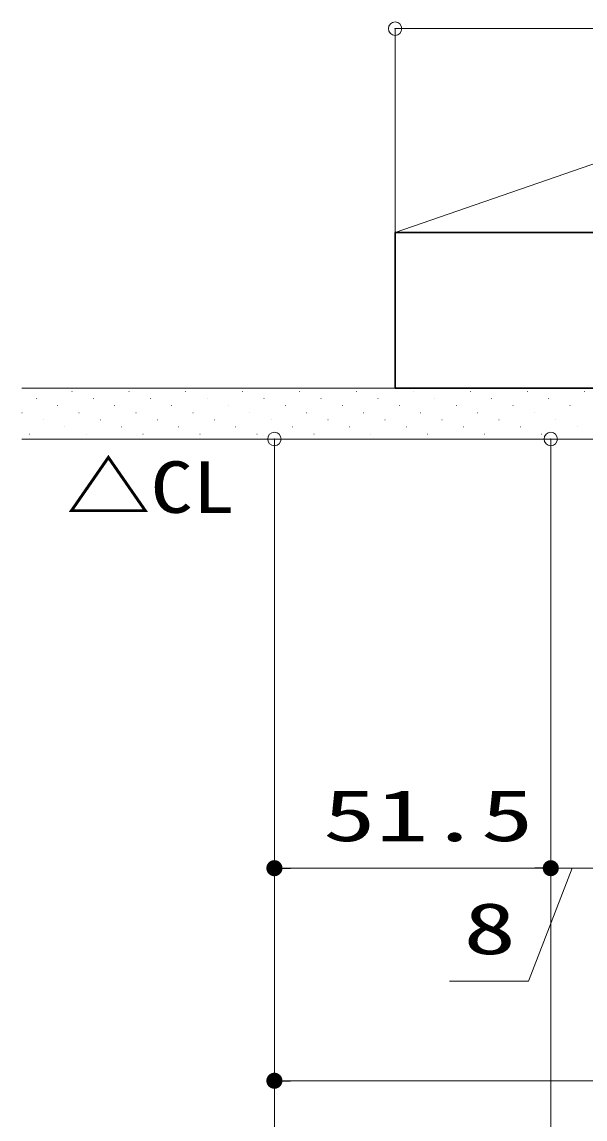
# Model space of a CAD drawing. Units: millimetres, scale not verified. Extents: x -1306 to 1306, y -607 to 607.
# Drawn here: x -395.5 to -290.6, y -58.2 to 146.3 of the extents above; entities that cross this region are included whole.
import ezdxf
from ezdxf.enums import TextEntityAlignment as Align

# ---------------------------------------------------------------- set-up
doc = ezdxf.new("R2010")
doc.units = ezdxf.units.MM
doc.header["$LTSCALE"] = 5
doc.header["$PDMODE"] = 32
doc.header["$PDSIZE"] = 2.5
for name, color, linetype, lineweight in [('0-1_線(黄)', 2, 'Continuous', 15), ('0-D_線(白)', 7, 'Continuous', 30), ('1-0_線(水)', 4, 'Continuous', 9), ('1-1_寸法線', 3, 'Continuous', 13), ('1-2_ハッチング', 6, 'Continuous', 9), ('1-4_DEFPOINTS', 7, 'Continuous', 5), ('1-5_0', 3, 'Continuous', 25)]:
    doc.layers.add(name, color=color, linetype=linetype, lineweight=lineweight)
doc.styles.add('ＭＳ ゴシック', font='')
doc.styles.get('ＭＳ ゴシック').set_extended_font_data('MS Gothic')

# ---------------------------------------------------------------- blocks, each defined once
blk = doc.blocks.new('_DOT')
at = {"layer": '1-5_0'}
blk.add_line((-2.5, 0), (-5, 0), dxfattribs=at)
for points in [[(0, 0), (-2.5, 0), (-2.48, 0.313)], [(0, 0), (-2.48, -0.313), (-2.5, 0)], [(0, 0), (-2.48, 0.313), (-2.421, 0.622)], [(0, 0), (-2.421, -0.622), (-2.48, -0.313)], [(0, 0), (-2.421, 0.622), (-2.324, 0.92)], [(0, 0), (-2.324, -0.92), (-2.421, -0.622)], [(0, 0), (-2.324, 0.92), (-2.191, 1.204)], [(0, 0), (-2.191, -1.204), (-2.324, -0.92)], [(0, 0), (-2.191, 1.204), (-2.023, 1.469)], [(0, 0), (-2.023, -1.469), (-2.191, -1.204)], [(0, 0), (-2.023, 1.469), (-1.822, 1.711)], [(0, 0), (-1.822, -1.711), (-2.023, -1.469)], [(0, 0), (-1.822, 1.711), (-1.594, 1.926)], [(0, 0), (-1.594, -1.926), (-1.822, -1.711)], [(0, 0), (-1.594, 1.926), (-1.34, 2.111)], [(0, 0), (-1.34, -2.111), (-1.594, -1.926)], [(0, 0), (-1.34, 2.111), (-1.064, 2.262)], [(0, 0), (-1.064, -2.262), (-1.34, -2.111)], [(0, 0), (-1.064, 2.262), (-0.773, 2.378)], [(0, 0), (-0.773, -2.378), (-1.064, -2.262)], [(0, 0), (-0.773, 2.378), (-0.468, 2.456)], [(0, 0), (-0.468, -2.456), (-0.773, -2.378)], [(0, 0), (-0.468, 2.456), (-0.157, 2.495)], [(0, 0), (-0.157, -2.495), (-0.468, -2.456)], [(0, 0), (-0.157, 2.495), (0.157, 2.495)], [(0, 0), (0.157, -2.495), (-0.157, -2.495)], [(0, 0), (0.157, 2.495), (0.468, 2.456)], [(0, 0), (0.468, 2.456), (0.773, 2.378)], [(0, 0), (0.773, 2.378), (1.064, 2.262)], [(0, 0), (1.064, 2.262), (1.34, 2.111)], [(0, 0), (1.34, 2.111), (1.594, 1.926)], [(0, 0), (1.594, 1.926), (1.822, 1.711)], [(0, 0), (1.822, 1.711), (2.023, 1.469)], [(0, 0), (2.023, 1.469), (2.191, 1.204)], [(0, 0), (2.191, 1.204), (2.324, 0.92)], [(0, 0), (2.324, 0.92), (2.421, 0.622)], [(0, 0), (2.421, 0.622), (2.48, 0.313)], [(0, 0), (2.48, 0.313), (2.5, 0)], [(0, 0), (0.468, -2.456), (0.157, -2.495)], [(0, 0), (0.773, -2.378), (0.468, -2.456)], [(0, 0), (1.064, -2.262), (0.773, -2.378)], [(0, 0), (1.34, -2.111), (1.064, -2.262)], [(0, 0), (1.594, -1.926), (1.34, -2.111)], [(0, 0), (1.822, -1.711), (1.594, -1.926)], [(0, 0), (2.023, -1.469), (1.822, -1.711)], [(0, 0), (2.191, -1.204), (2.023, -1.469)], [(0, 0), (2.324, -0.92), (2.191, -1.204)], [(0, 0), (2.421, -0.622), (2.324, -0.92)], [(0, 0), (2.48, -0.313), (2.421, -0.622)], [(0, 0), (2.5, 0), (2.48, -0.313)]]:
    blk.add_solid(points, dxfattribs=at)

msp = doc.modelspace()

# ---------------------------------------------------------------- linework, layer by layer
at = {"layer": '0-1_線(黄)'}
for p, q in [((-326.001, 145.037), (-216.001, 145.037)), ((-326.001, 107.037), (-326.001, 145.037)), ((-326.001, 107.037), (-216.001, 145.037)), ((-326.001, 78.037), (-395.535, 78.037)), ((-395.535, 68.537), (-285.001, 68.537))]:
    msp.add_line(p, q, dxfattribs=at)
at = {"layer": '0-D_線(白)'}
for p, q in [((-326.001, 107.037), (-216.001, 107.037)), ((-326.001, 78.037), (-326.001, 107.037)), ((-326.001, 78.037), (-285.001, 78.037))]:
    msp.add_line(p, q, dxfattribs=at)
at = {"layer": '1-0_線(水)'}
for p, q in [((-348.501, 68.537), (-348.501, -167.678)), ((-297.001, 68.537), (-297.001, -167.678))]:
    msp.add_line(p, q, dxfattribs=at)
at = {"layer": '1-1_寸法線'}
for p, q in [((-348.501, 60.537), (-348.501, -15.463)), ((-348.501, 60.537), (-348.501, -55.088)), ((-297.001, 60.537), (-297.001, -15.463)), ((-297.001, 60.537), (-297.001, -15.463)), ((-300.001, -11.463), (-345.501, -11.463)), ((-300.001, -11.463), (-303.001, -11.463)), ((-297.001, -11.463), (-289.001, -11.463)), ((-297.001, -11.463), (-289.001, -11.463)), ((-345.501, -51.088), (-196.501, -51.088))]:
    msp.add_line(p, q, dxfattribs=at)
msp.add_lwpolyline([(-293.001, -11.463), (-301.178, -32.53), (-315.845, -32.53)], dxfattribs=at)
at = {"layer": '1-2_ハッチング'}
for p, q in [((-392.875, 76.094), (-392.825, 76.094)), ((-386.246, 77.42), (-386.196, 77.42)), ((-382.268, 76.094), (-382.218, 76.094)), ((-375.639, 77.42), (-375.589, 77.42)), ((-371.662, 76.094), (-371.612, 76.094)), ((-365.033, 77.42), (-364.983, 77.42)), ((-361.055, 76.094), (-361.005, 76.094)), ((-354.426, 77.42), (-354.376, 77.42)), ((-350.449, 76.094), (-350.399, 76.094)), ((-343.82, 77.42), (-343.77, 77.42)), ((-339.842, 76.094), (-339.792, 76.094)), ((-333.213, 77.42), (-333.163, 77.42)), ((-329.235, 76.094), (-329.185, 76.094)), ((-322.606, 77.42), (-322.556, 77.42)), ((-318.629, 76.094), (-318.579, 76.094)), ((-312, 77.42), (-311.95, 77.42)), ((-308.022, 76.094), (-307.972, 76.094)), ((-301.393, 77.42), (-301.343, 77.42)), ((-297.416, 76.094), (-297.366, 76.094)), ((-290.787, 77.42), (-290.737, 77.42)), ((-388.898, 74.768), (-388.848, 74.768)), ((-378.291, 74.768), (-378.241, 74.768)), ((-367.684, 74.768), (-367.634, 74.768)), ((-357.078, 74.768), (-357.028, 74.768)), ((-346.471, 74.768), (-346.421, 74.768)), ((-335.865, 74.768), (-335.815, 74.768)), ((-325.258, 74.768), (-325.208, 74.768)), ((-314.651, 74.768), (-314.601, 74.768)), ((-304.045, 74.768), (-303.995, 74.768)), ((-293.438, 74.768), (-293.388, 74.768)), ((-395.527, 73.442), (-395.477, 73.442)), ((-391.549, 72.117), (-391.499, 72.117)), ((-384.92, 73.442), (-384.87, 73.442)), ((-380.943, 72.117), (-380.893, 72.117)), ((-374.314, 73.442), (-374.264, 73.442)), ((-370.336, 72.117), (-370.286, 72.117)), ((-363.707, 73.442), (-363.657, 73.442)), ((-359.729, 72.117), (-359.679, 72.117)), ((-353.1, 73.442), (-353.05, 73.442)), ((-349.123, 72.117), (-349.073, 72.117)), ((-342.494, 73.442), (-342.444, 73.442)), ((-338.516, 72.117), (-338.466, 72.117)), ((-331.887, 73.442), (-331.837, 73.442)), ((-327.91, 72.117), (-327.86, 72.117)), ((-321.281, 73.442), (-321.231, 73.442)), ((-317.303, 72.117), (-317.253, 72.117)), ((-310.674, 73.442), (-310.624, 73.442)), ((-306.696, 72.117), (-306.646, 72.117)), ((-300.067, 73.442), (-300.017, 73.442)), ((-296.09, 72.117), (-296.04, 72.117)), ((-387.572, 70.791), (-387.522, 70.791)), ((-376.965, 70.791), (-376.915, 70.791)), ((-366.359, 70.791), (-366.309, 70.791)), ((-355.752, 70.791), (-355.702, 70.791)), ((-345.145, 70.791), (-345.095, 70.791)), ((-334.539, 70.791), (-334.489, 70.791)), ((-323.932, 70.791), (-323.882, 70.791)), ((-313.326, 70.791), (-313.276, 70.791)), ((-302.719, 70.791), (-302.669, 70.791)), ((-292.112, 70.791), (-292.062, 70.791)), ((-394.201, 69.465), (-394.151, 69.465)), ((-383.594, 69.465), (-383.544, 69.465)), ((-372.988, 69.465), (-372.938, 69.465)), ((-362.381, 69.465), (-362.331, 69.465)), ((-351.774, 69.465), (-351.724, 69.465)), ((-341.168, 69.465), (-341.118, 69.465)), ((-330.561, 69.465), (-330.511, 69.465)), ((-319.955, 69.465), (-319.905, 69.465)), ((-309.348, 69.465), (-309.298, 69.465)), ((-298.741, 69.465), (-298.691, 69.465))]:
    msp.add_line(p, q, dxfattribs=at)
at = {"layer": '1-4_DEFPOINTS'}
for p in [(-326.001, 145.037), (-348.501, 68.537), (-297.001, 68.537), (-348.501, -11.463)]:
    msp.add_point(p, dxfattribs=at)

# ---------------------------------------------------------------- block references
at = {"layer": '1-1_寸法線', "xscale": 0.6, "yscale": 0.6, "rotation": 180}
for p in [(-348.501, -11.463), (-348.501, -51.088)]:
    msp.add_blockref('_DOT', p, dxfattribs=at)
at = {"layer": '1-1_寸法線', "xscale": 0.6, "yscale": 0.6}
msp.add_blockref('_DOT', (-297.001, -11.463), dxfattribs=at)
msp.add_blockref('_DOT', (-297.001, -11.463), dxfattribs=at)

# ---------------------------------------------------------------- texts
at = {"layer": '0-1_線(黄)', "style": 'ＭＳ ゴシック', "width": 1.2}
msp.add_text('△CL', height=9.604, dxfattribs=at).set_placement((-387.292, 51.892), align=Align.BOTTOM_LEFT)
at = {"layer": '1-1_寸法線', "style": 'ＭＳ ゴシック', "width": 1.5}
for s, p in [('51.5', (-339.418, -9.313)), ('8', (-313.273, -30.38))]:
    msp.add_text(s, height=9.604, dxfattribs=at).set_placement(p, align=Align.BOTTOM_LEFT)

doc.saveas('drawing.dxf')
